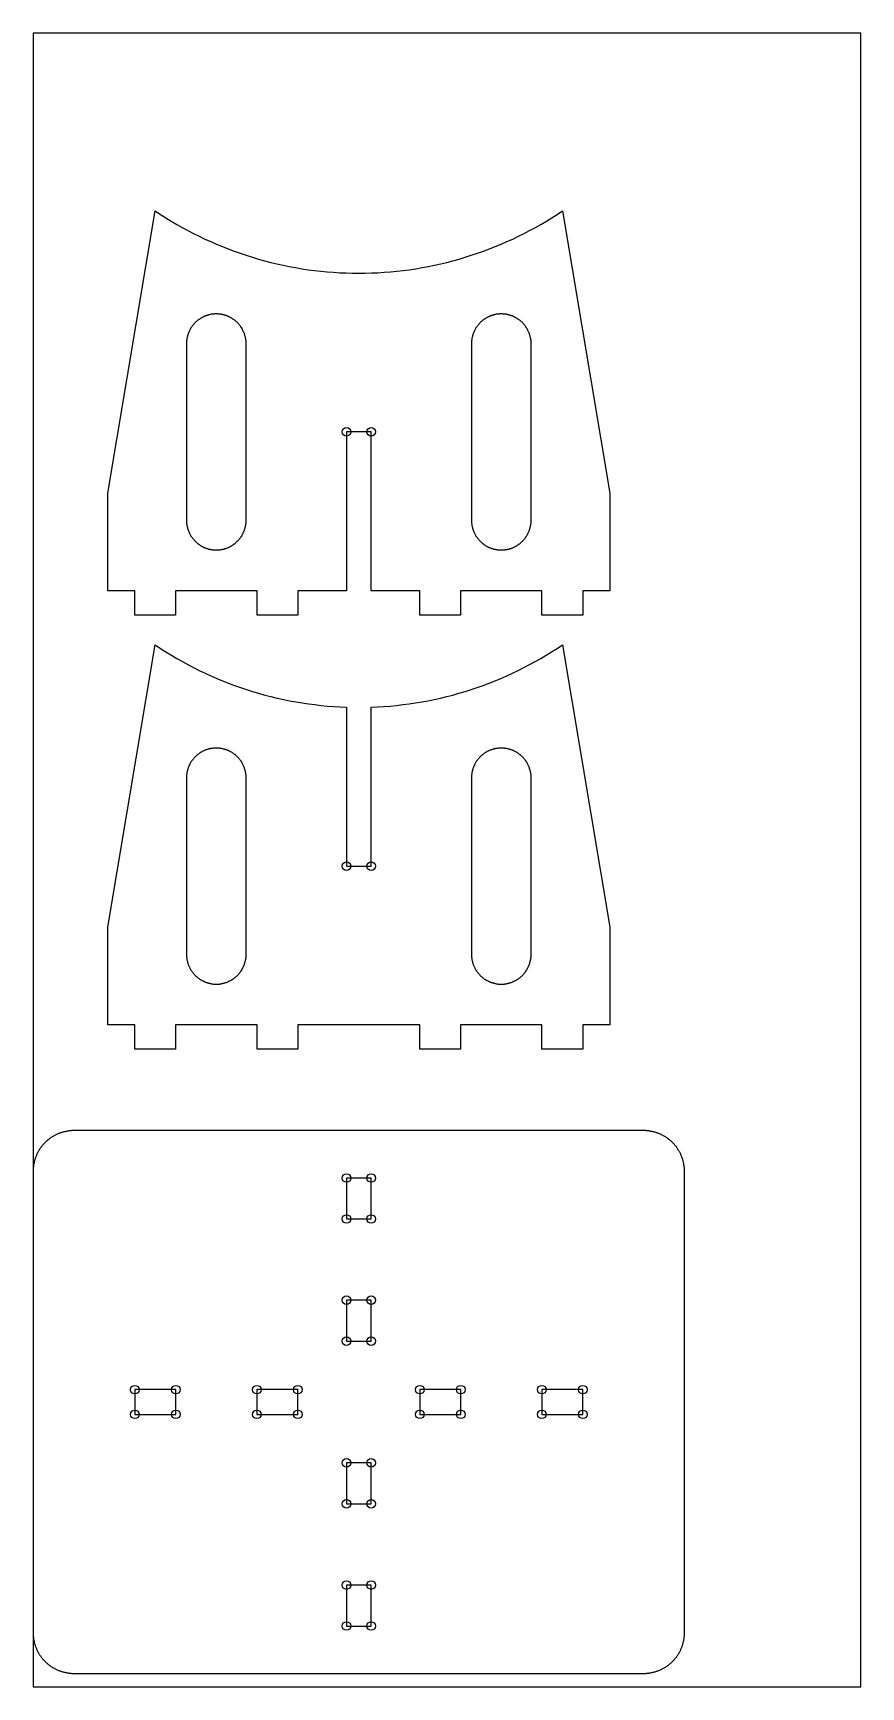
# Model space of a CAD drawing. Header units: millimetres. Extents: x 0 to 610, y 0 to 1219.
import ezdxf

# ---------------------------------------------------------------- set-up
doc = ezdxf.new("R2010")
doc.units = ezdxf.units.MM
for name, color, linetype in [('CUT', 7, 'Continuous'), ('DOGBONE', 1, 'Continuous'), ('GUIDE', 3, 'Continuous')]:
    doc.layers.add(name, color=color, linetype=linetype)

msp = doc.modelspace()

# ---------------------------------------------------------------- linework, layer by layer
at = {"layer": 'CUT'}
for points in [[(240, 1042), (240, 1042), (244.7, 1042), (249.4, 1042.2), (254, 1042.4), (258.7, 1042.7), (263.4, 1043), (268, 1043.5), (272.7, 1044), (277.3, 1044.6), (282, 1045.3), (286.6, 1046.1), (291.2, 1046.9), (295.8, 1047.9), (300.4, 1048.9), (304.9, 1050), (309.4, 1051.2), (314, 1052.4), (318.4, 1053.8), (322.9, 1055.2), (327.4, 1056.7), (331.8, 1058.2), (336.2, 1059.9), (340.5, 1061.6), (344.8, 1063.4), (349.1, 1065.3), (353.4, 1067.2), (357.6, 1069.2), (361.8, 1071.3), (365.9, 1073.5), (370.1, 1075.7), (374.1, 1078), (378.2, 1080.4), (382.2, 1082.9), (386.1, 1085.4), (390, 1088), (390, 1088), (425, 880), (425, 808), (405, 808), (405, 790), (375, 790), (375, 808), (315, 808), (315, 790), (285, 790), (285, 808), (249.1, 808), (249.1, 925), (230.9, 925), (230.9, 808), (195, 808), (195, 790), (165, 790), (165, 808), (105, 808), (105, 790), (75, 790), (75, 808), (55, 808), (55, 880), (90, 1088), (90, 1088), (93.9, 1085.4), (97.8, 1082.9), (101.8, 1080.4), (105.9, 1078), (109.9, 1075.7), (114.1, 1073.5), (118.2, 1071.3), (122.4, 1069.2), (126.6, 1067.2), (130.9, 1065.3), (135.2, 1063.4), (139.5, 1061.6), (143.8, 1059.9), (148.2, 1058.2), (152.6, 1056.7), (157.1, 1055.2), (161.6, 1053.8), (166, 1052.4), (170.6, 1051.2), (175.1, 1050), (179.6, 1048.9), (184.2, 1047.9), (188.8, 1046.9), (193.4, 1046.1), (198, 1045.3), (202.7, 1044.6), (207.3, 1044), (212, 1043.5), (216.6, 1043), (221.3, 1042.7), (226, 1042.4), (230.6, 1042.2), (235.3, 1042), (240, 1042), (240, 1042)], [(157, 990), (157, 990.4), (157, 990.8), (157, 991.2), (156.9, 991.5), (156.9, 991.9), (156.9, 992.3), (156.8, 992.7), (156.8, 993.1), (156.7, 993.4), (156.7, 993.8), (156.6, 994.2), (156.5, 994.6), (156.4, 994.9), (156.3, 995.3), (156.3, 995.7), (156.1, 996.1), (156, 996.4), (155.9, 996.8), (155.8, 997.2), (155.7, 997.5), (155.5, 997.9), (155.4, 998.2), (155.3, 998.6), (155.1, 998.9), (154.9, 999.3), (154.8, 999.6), (154.6, 1000), (154.4, 1000.3), (154.2, 1000.7), (154.1, 1001), (153.9, 1001.3), (153.7, 1001.7), (153.5, 1002), (153.2, 1002.3), (153, 1002.6), (152.8, 1002.9), (152.6, 1003.2), (152.3, 1003.5), (152.1, 1003.8), (151.9, 1004.1), (151.6, 1004.4), (151.3, 1004.7), (151.1, 1005), (150.8, 1005.3), (150.6, 1005.6), (150.3, 1005.8), (150, 1006.1), (149.7, 1006.3), (149.4, 1006.6), (149.1, 1006.9), (148.8, 1007.1), (148.5, 1007.3), (148.2, 1007.6), (147.9, 1007.8), (147.6, 1008), (147.3, 1008.2), (147, 1008.5), (146.7, 1008.7), (146.3, 1008.9), (146, 1009.1), (145.7, 1009.2), (145.3, 1009.4), (145, 1009.6), (144.6, 1009.8), (144.3, 1009.9), (143.9, 1010.1), (143.6, 1010.3), (143.2, 1010.4), (142.9, 1010.5), (142.5, 1010.7), (142.2, 1010.8), (141.8, 1010.9), (141.4, 1011), (141.1, 1011.1), (140.7, 1011.3), (140.3, 1011.3), (139.9, 1011.4), (139.6, 1011.5), (139.2, 1011.6), (138.8, 1011.7), (138.4, 1011.7), (138.1, 1011.8), (137.7, 1011.8), (137.3, 1011.9), (136.9, 1011.9), (136.5, 1011.9), (136.2, 1012), (135.8, 1012), (135.4, 1012), (135, 1012), (134.6, 1012), (134.2, 1012), (133.8, 1012), (133.5, 1011.9), (133.1, 1011.9), (132.7, 1011.9), (132.3, 1011.8), (131.9, 1011.8), (131.6, 1011.7), (131.2, 1011.7), (130.8, 1011.6), (130.4, 1011.5), (130.1, 1011.4), (129.7, 1011.3), (129.3, 1011.3), (128.9, 1011.1), (128.6, 1011), (128.2, 1010.9), (127.8, 1010.8), (127.5, 1010.7), (127.1, 1010.5), (126.8, 1010.4), (126.4, 1010.3), (126.1, 1010.1), (125.7, 1009.9), (125.4, 1009.8), (125, 1009.6), (124.7, 1009.4), (124.3, 1009.2), (124, 1009.1), (123.7, 1008.9), (123.3, 1008.7), (123, 1008.5), (122.7, 1008.2), (122.4, 1008), (122.1, 1007.8), (121.8, 1007.6), (121.5, 1007.3), (121.2, 1007.1), (120.9, 1006.9), (120.6, 1006.6), (120.3, 1006.3), (120, 1006.1), (119.7, 1005.8), (119.4, 1005.6), (119.2, 1005.3), (118.9, 1005), (118.7, 1004.7), (118.4, 1004.4), (118.1, 1004.1), (117.9, 1003.8), (117.7, 1003.5), (117.4, 1003.2), (117.2, 1002.9), (117, 1002.6), (116.8, 1002.3), (116.5, 1002), (116.3, 1001.7), (116.1, 1001.3), (115.9, 1001), (115.8, 1000.7), (115.6, 1000.3), (115.4, 1000), (115.2, 999.6), (115.1, 999.3), (114.9, 998.9), (114.7, 998.6), (114.6, 998.2), (114.5, 997.9), (114.3, 997.5), (114.2, 997.2), (114.1, 996.8), (114, 996.4), (113.9, 996.1), (113.7, 995.7), (113.7, 995.3), (113.6, 994.9), (113.5, 994.6), (113.4, 994.2), (113.3, 993.8), (113.3, 993.4), (113.2, 993.1), (113.2, 992.7), (113.1, 992.3), (113.1, 991.9), (113.1, 991.5), (113, 991.2), (113, 990.8), (113, 990.4), (113, 990), (113, 860), (113, 859.6), (113, 859.2), (113, 858.8), (113.1, 858.5), (113.1, 858.1), (113.1, 857.7), (113.2, 857.3), (113.2, 856.9), (113.3, 856.6), (113.3, 856.2), (113.4, 855.8), (113.5, 855.4), (113.6, 855.1), (113.7, 854.7), (113.7, 854.3), (113.9, 853.9), (114, 853.6), (114.1, 853.2), (114.2, 852.8), (114.3, 852.5), (114.5, 852.1), (114.6, 851.8), (114.7, 851.4), (114.9, 851.1), (115.1, 850.7), (115.2, 850.4), (115.4, 850), (115.6, 849.7), (115.8, 849.3), (115.9, 849), (116.1, 848.7), (116.3, 848.3), (116.5, 848), (116.8, 847.7), (117, 847.4), (117.2, 847.1), (117.4, 846.8), (117.7, 846.5), (117.9, 846.2), (118.1, 845.9), (118.4, 845.6), (118.7, 845.3), (118.9, 845), (119.2, 844.7), (119.4, 844.4), (119.7, 844.2), (120, 843.9), (120.3, 843.7), (120.6, 843.4), (120.9, 843.1), (121.2, 842.9), (121.5, 842.7), (121.8, 842.4), (122.1, 842.2), (122.4, 842), (122.7, 841.8), (123, 841.5), (123.3, 841.3), (123.7, 841.1), (124, 840.9), (124.3, 840.8), (124.7, 840.6), (125, 840.4), (125.4, 840.2), (125.7, 840.1), (126.1, 839.9), (126.4, 839.7), (126.8, 839.6), (127.1, 839.5), (127.5, 839.3), (127.8, 839.2), (128.2, 839.1), (128.6, 839), (128.9, 838.9), (129.3, 838.7), (129.7, 838.7), (130.1, 838.6), (130.4, 838.5), (130.8, 838.4), (131.2, 838.3), (131.6, 838.3), (131.9, 838.2), (132.3, 838.2), (132.7, 838.1), (133.1, 838.1), (133.5, 838.1), (133.8, 838), (134.2, 838), (134.6, 838), (135, 838), (135.4, 838), (135.8, 838), (136.2, 838), (136.5, 838.1), (136.9, 838.1), (137.3, 838.1), (137.7, 838.2), (138.1, 838.2), (138.4, 838.3), (138.8, 838.3), (139.2, 838.4), (139.6, 838.5), (139.9, 838.6), (140.3, 838.7), (140.7, 838.7), (141.1, 838.9), (141.4, 839), (141.8, 839.1), (142.2, 839.2), (142.5, 839.3), (142.9, 839.5), (143.2, 839.6), (143.6, 839.7), (143.9, 839.9), (144.3, 840.1), (144.6, 840.2), (145, 840.4), (145.3, 840.6), (145.7, 840.8), (146, 840.9), (146.3, 841.1), (146.7, 841.3), (147, 841.5), (147.3, 841.8), (147.6, 842), (147.9, 842.2), (148.2, 842.4), (148.5, 842.7), (148.8, 842.9), (149.1, 843.1), (149.4, 843.4), (149.7, 843.7), (150, 843.9), (150.3, 844.2), (150.6, 844.4), (150.8, 844.7), (151.1, 845), (151.3, 845.3), (151.6, 845.6), (151.9, 845.9), (152.1, 846.2), (152.3, 846.5), (152.6, 846.8), (152.8, 847.1), (153, 847.4), (153.2, 847.7), (153.5, 848), (153.7, 848.3), (153.9, 848.7), (154.1, 849), (154.2, 849.3), (154.4, 849.7), (154.6, 850), (154.8, 850.4), (154.9, 850.7), (155.1, 851.1), (155.3, 851.4), (155.4, 851.8), (155.5, 852.1), (155.7, 852.5), (155.8, 852.8), (155.9, 853.2), (156, 853.6), (156.1, 853.9), (156.3, 854.3), (156.3, 854.7), (156.4, 855.1), (156.5, 855.4), (156.6, 855.8), (156.7, 856.2), (156.7, 856.6), (156.8, 856.9), (156.8, 857.3), (156.9, 857.7), (156.9, 858.1), (156.9, 858.5), (157, 858.8), (157, 859.2), (157, 859.6), (157, 860)], [(367, 990), (367, 990.4), (367, 990.8), (367, 991.2), (366.9, 991.5), (366.9, 991.9), (366.9, 992.3), (366.8, 992.7), (366.8, 993.1), (366.7, 993.4), (366.7, 993.8), (366.6, 994.2), (366.5, 994.6), (366.4, 994.9), (366.3, 995.3), (366.3, 995.7), (366.1, 996.1), (366, 996.4), (365.9, 996.8), (365.8, 997.2), (365.7, 997.5), (365.5, 997.9), (365.4, 998.2), (365.3, 998.6), (365.1, 998.9), (364.9, 999.3), (364.8, 999.6), (364.6, 1000), (364.4, 1000.3), (364.2, 1000.7), (364.1, 1001), (363.9, 1001.3), (363.7, 1001.7), (363.5, 1002), (363.2, 1002.3), (363, 1002.6), (362.8, 1002.9), (362.6, 1003.2), (362.3, 1003.5), (362.1, 1003.8), (361.9, 1004.1), (361.6, 1004.4), (361.3, 1004.7), (361.1, 1005), (360.8, 1005.3), (360.6, 1005.6), (360.3, 1005.8), (360, 1006.1), (359.7, 1006.3), (359.4, 1006.6), (359.1, 1006.9), (358.8, 1007.1), (358.5, 1007.3), (358.2, 1007.6), (357.9, 1007.8), (357.6, 1008), (357.3, 1008.2), (357, 1008.5), (356.7, 1008.7), (356.3, 1008.9), (356, 1009.1), (355.7, 1009.2), (355.3, 1009.4), (355, 1009.6), (354.6, 1009.8), (354.3, 1009.9), (353.9, 1010.1), (353.6, 1010.3), (353.2, 1010.4), (352.9, 1010.5), (352.5, 1010.7), (352.2, 1010.8), (351.8, 1010.9), (351.4, 1011), (351.1, 1011.1), (350.7, 1011.3), (350.3, 1011.3), (349.9, 1011.4), (349.6, 1011.5), (349.2, 1011.6), (348.8, 1011.7), (348.4, 1011.7), (348.1, 1011.8), (347.7, 1011.8), (347.3, 1011.9), (346.9, 1011.9), (346.5, 1011.9), (346.2, 1012), (345.8, 1012), (345.4, 1012), (345, 1012), (344.6, 1012), (344.2, 1012), (343.8, 1012), (343.5, 1011.9), (343.1, 1011.9), (342.7, 1011.9), (342.3, 1011.8), (341.9, 1011.8), (341.6, 1011.7), (341.2, 1011.7), (340.8, 1011.6), (340.4, 1011.5), (340.1, 1011.4), (339.7, 1011.3), (339.3, 1011.3), (338.9, 1011.1), (338.6, 1011), (338.2, 1010.9), (337.8, 1010.8), (337.5, 1010.7), (337.1, 1010.5), (336.8, 1010.4), (336.4, 1010.3), (336.1, 1010.1), (335.7, 1009.9), (335.4, 1009.8), (335, 1009.6), (334.7, 1009.4), (334.3, 1009.2), (334, 1009.1), (333.7, 1008.9), (333.3, 1008.7), (333, 1008.5), (332.7, 1008.2), (332.4, 1008), (332.1, 1007.8), (331.8, 1007.6), (331.5, 1007.3), (331.2, 1007.1), (330.9, 1006.9), (330.6, 1006.6), (330.3, 1006.3), (330, 1006.1), (329.7, 1005.8), (329.4, 1005.6), (329.2, 1005.3), (328.9, 1005), (328.7, 1004.7), (328.4, 1004.4), (328.1, 1004.1), (327.9, 1003.8), (327.7, 1003.5), (327.4, 1003.2), (327.2, 1002.9), (327, 1002.6), (326.8, 1002.3), (326.5, 1002), (326.3, 1001.7), (326.1, 1001.3), (325.9, 1001), (325.8, 1000.7), (325.6, 1000.3), (325.4, 1000), (325.2, 999.6), (325.1, 999.3), (324.9, 998.9), (324.7, 998.6), (324.6, 998.2), (324.5, 997.9), (324.3, 997.5), (324.2, 997.2), (324.1, 996.8), (324, 996.4), (323.9, 996.1), (323.7, 995.7), (323.7, 995.3), (323.6, 994.9), (323.5, 994.6), (323.4, 994.2), (323.3, 993.8), (323.3, 993.4), (323.2, 993.1), (323.2, 992.7), (323.1, 992.3), (323.1, 991.9), (323.1, 991.5), (323, 991.2), (323, 990.8), (323, 990.4), (323, 990), (323, 860), (323, 859.6), (323, 859.2), (323, 858.8), (323.1, 858.5), (323.1, 858.1), (323.1, 857.7), (323.2, 857.3), (323.2, 856.9), (323.3, 856.6), (323.3, 856.2), (323.4, 855.8), (323.5, 855.4), (323.6, 855.1), (323.7, 854.7), (323.7, 854.3), (323.9, 853.9), (324, 853.6), (324.1, 853.2), (324.2, 852.8), (324.3, 852.5), (324.5, 852.1), (324.6, 851.8), (324.7, 851.4), (324.9, 851.1), (325.1, 850.7), (325.2, 850.4), (325.4, 850), (325.6, 849.7), (325.8, 849.3), (325.9, 849), (326.1, 848.7), (326.3, 848.3), (326.5, 848), (326.8, 847.7), (327, 847.4), (327.2, 847.1), (327.4, 846.8), (327.7, 846.5), (327.9, 846.2), (328.1, 845.9), (328.4, 845.6), (328.7, 845.3), (328.9, 845), (329.2, 844.7), (329.4, 844.4), (329.7, 844.2), (330, 843.9), (330.3, 843.7), (330.6, 843.4), (330.9, 843.1), (331.2, 842.9), (331.5, 842.7), (331.8, 842.4), (332.1, 842.2), (332.4, 842), (332.7, 841.8), (333, 841.5), (333.3, 841.3), (333.7, 841.1), (334, 840.9), (334.3, 840.8), (334.7, 840.6), (335, 840.4), (335.4, 840.2), (335.7, 840.1), (336.1, 839.9), (336.4, 839.7), (336.8, 839.6), (337.1, 839.5), (337.5, 839.3), (337.8, 839.2), (338.2, 839.1), (338.6, 839), (338.9, 838.9), (339.3, 838.7), (339.7, 838.7), (340.1, 838.6), (340.4, 838.5), (340.8, 838.4), (341.2, 838.3), (341.6, 838.3), (341.9, 838.2), (342.3, 838.2), (342.7, 838.1), (343.1, 838.1), (343.5, 838.1), (343.8, 838), (344.2, 838), (344.6, 838), (345, 838), (345.4, 838), (345.8, 838), (346.2, 838), (346.5, 838.1), (346.9, 838.1), (347.3, 838.1), (347.7, 838.2), (348.1, 838.2), (348.4, 838.3), (348.8, 838.3), (349.2, 838.4), (349.6, 838.5), (349.9, 838.6), (350.3, 838.7), (350.7, 838.7), (351.1, 838.9), (351.4, 839), (351.8, 839.1), (352.2, 839.2), (352.5, 839.3), (352.9, 839.5), (353.2, 839.6), (353.6, 839.7), (353.9, 839.9), (354.3, 840.1), (354.6, 840.2), (355, 840.4), (355.3, 840.6), (355.7, 840.8), (356, 840.9), (356.3, 841.1), (356.7, 841.3), (357, 841.5), (357.3, 841.8), (357.6, 842), (357.9, 842.2), (358.2, 842.4), (358.5, 842.7), (358.8, 842.9), (359.1, 843.1), (359.4, 843.4), (359.7, 843.7), (360, 843.9), (360.3, 844.2), (360.6, 844.4), (360.8, 844.7), (361.1, 845), (361.3, 845.3), (361.6, 845.6), (361.9, 845.9), (362.1, 846.2), (362.3, 846.5), (362.6, 846.8), (362.8, 847.1), (363, 847.4), (363.2, 847.7), (363.5, 848), (363.7, 848.3), (363.9, 848.7), (364.1, 849), (364.2, 849.3), (364.4, 849.7), (364.6, 850), (364.8, 850.4), (364.9, 850.7), (365.1, 851.1), (365.3, 851.4), (365.4, 851.8), (365.5, 852.1), (365.7, 852.5), (365.8, 852.8), (365.9, 853.2), (366, 853.6), (366.1, 853.9), (366.3, 854.3), (366.3, 854.7), (366.4, 855.1), (366.5, 855.4), (366.6, 855.8), (366.7, 856.2), (366.7, 856.6), (366.8, 856.9), (366.8, 857.3), (366.9, 857.7), (366.9, 858.1), (366.9, 858.5), (367, 858.8), (367, 859.2), (367, 859.6), (367, 860)], [(249.1, 605), (249.1, 722.2), (249.1, 722.2), (253.8, 722.4), (258.5, 722.6), (263.1, 723), (267.8, 723.5), (272.5, 724), (277.1, 724.6), (281.8, 725.3), (286.4, 726.1), (291, 726.9), (295.6, 727.8), (300.2, 728.9), (304.8, 730), (309.3, 731.1), (313.8, 732.4), (318.3, 733.7), (322.8, 735.1), (327.2, 736.6), (331.7, 738.2), (336.1, 739.8), (340.4, 741.6), (344.7, 743.4), (349, 745.2), (353.3, 747.2), (357.5, 749.2), (361.7, 751.3), (365.9, 753.5), (370, 755.7), (374.1, 758), (378.1, 760.4), (382.1, 762.9), (386.1, 765.4), (390, 768), (390, 768), (425, 560), (425, 488), (405, 488), (405, 470), (375, 470), (375, 488), (315, 488), (315, 470), (285, 470), (285, 488), (240, 488), (195, 488), (195, 470), (165, 470), (165, 488), (105, 488), (105, 470), (75, 470), (75, 488), (55, 488), (55, 560), (90, 768), (90, 768), (93.9, 765.4), (97.9, 762.9), (101.9, 760.4), (105.9, 758), (110, 755.7), (114.1, 753.5), (118.3, 751.3), (122.5, 749.2), (126.7, 747.2), (131, 745.2), (135.3, 743.4), (139.6, 741.6), (143.9, 739.8), (148.3, 738.2), (152.8, 736.6), (157.2, 735.1), (161.7, 733.7), (166.2, 732.4), (170.7, 731.1), (175.2, 730), (179.8, 728.9), (184.4, 727.8), (189, 726.9), (193.6, 726.1), (198.2, 725.3), (202.9, 724.6), (207.5, 724), (212.2, 723.5), (216.9, 723), (221.5, 722.6), (226.2, 722.4), (230.9, 722.2), (230.9, 722.2), (230.9, 605)], [(157, 670), (157, 670.4), (157, 670.8), (157, 671.2), (156.9, 671.5), (156.9, 671.9), (156.9, 672.3), (156.8, 672.7), (156.8, 673.1), (156.7, 673.4), (156.7, 673.8), (156.6, 674.2), (156.5, 674.6), (156.4, 674.9), (156.3, 675.3), (156.3, 675.7), (156.1, 676.1), (156, 676.4), (155.9, 676.8), (155.8, 677.2), (155.7, 677.5), (155.5, 677.9), (155.4, 678.2), (155.3, 678.6), (155.1, 678.9), (154.9, 679.3), (154.8, 679.6), (154.6, 680), (154.4, 680.3), (154.2, 680.7), (154.1, 681), (153.9, 681.3), (153.7, 681.7), (153.5, 682), (153.2, 682.3), (153, 682.6), (152.8, 682.9), (152.6, 683.2), (152.3, 683.5), (152.1, 683.8), (151.9, 684.1), (151.6, 684.4), (151.3, 684.7), (151.1, 685), (150.8, 685.3), (150.6, 685.6), (150.3, 685.8), (150, 686.1), (149.7, 686.3), (149.4, 686.6), (149.1, 686.9), (148.8, 687.1), (148.5, 687.3), (148.2, 687.6), (147.9, 687.8), (147.6, 688), (147.3, 688.2), (147, 688.5), (146.7, 688.7), (146.3, 688.9), (146, 689.1), (145.7, 689.2), (145.3, 689.4), (145, 689.6), (144.6, 689.8), (144.3, 689.9), (143.9, 690.1), (143.6, 690.3), (143.2, 690.4), (142.9, 690.5), (142.5, 690.7), (142.2, 690.8), (141.8, 690.9), (141.4, 691), (141.1, 691.1), (140.7, 691.3), (140.3, 691.3), (139.9, 691.4), (139.6, 691.5), (139.2, 691.6), (138.8, 691.7), (138.4, 691.7), (138.1, 691.8), (137.7, 691.8), (137.3, 691.9), (136.9, 691.9), (136.5, 691.9), (136.2, 692), (135.8, 692), (135.4, 692), (135, 692), (134.6, 692), (134.2, 692), (133.8, 692), (133.5, 691.9), (133.1, 691.9), (132.7, 691.9), (132.3, 691.8), (131.9, 691.8), (131.6, 691.7), (131.2, 691.7), (130.8, 691.6), (130.4, 691.5), (130.1, 691.4), (129.7, 691.3), (129.3, 691.3), (128.9, 691.1), (128.6, 691), (128.2, 690.9), (127.8, 690.8), (127.5, 690.7), (127.1, 690.5), (126.8, 690.4), (126.4, 690.3), (126.1, 690.1), (125.7, 689.9), (125.4, 689.8), (125, 689.6), (124.7, 689.4), (124.3, 689.2), (124, 689.1), (123.7, 688.9), (123.3, 688.7), (123, 688.5), (122.7, 688.2), (122.4, 688), (122.1, 687.8), (121.8, 687.6), (121.5, 687.3), (121.2, 687.1), (120.9, 686.9), (120.6, 686.6), (120.3, 686.3), (120, 686.1), (119.7, 685.8), (119.4, 685.6), (119.2, 685.3), (118.9, 685), (118.7, 684.7), (118.4, 684.4), (118.1, 684.1), (117.9, 683.8), (117.7, 683.5), (117.4, 683.2), (117.2, 682.9), (117, 682.6), (116.8, 682.3), (116.5, 682), (116.3, 681.7), (116.1, 681.3), (115.9, 681), (115.8, 680.7), (115.6, 680.3), (115.4, 680), (115.2, 679.6), (115.1, 679.3), (114.9, 678.9), (114.7, 678.6), (114.6, 678.2), (114.5, 677.9), (114.3, 677.5), (114.2, 677.2), (114.1, 676.8), (114, 676.4), (113.9, 676.1), (113.7, 675.7), (113.7, 675.3), (113.6, 674.9), (113.5, 674.6), (113.4, 674.2), (113.3, 673.8), (113.3, 673.4), (113.2, 673.1), (113.2, 672.7), (113.1, 672.3), (113.1, 671.9), (113.1, 671.5), (113, 671.2), (113, 670.8), (113, 670.4), (113, 670), (113, 540), (113, 539.6), (113, 539.2), (113, 538.8), (113.1, 538.5), (113.1, 538.1), (113.1, 537.7), (113.2, 537.3), (113.2, 536.9), (113.3, 536.6), (113.3, 536.2), (113.4, 535.8), (113.5, 535.4), (113.6, 535.1), (113.7, 534.7), (113.7, 534.3), (113.9, 533.9), (114, 533.6), (114.1, 533.2), (114.2, 532.8), (114.3, 532.5), (114.5, 532.1), (114.6, 531.8), (114.7, 531.4), (114.9, 531.1), (115.1, 530.7), (115.2, 530.4), (115.4, 530), (115.6, 529.7), (115.8, 529.3), (115.9, 529), (116.1, 528.7), (116.3, 528.3), (116.5, 528), (116.8, 527.7), (117, 527.4), (117.2, 527.1), (117.4, 526.8), (117.7, 526.5), (117.9, 526.2), (118.1, 525.9), (118.4, 525.6), (118.7, 525.3), (118.9, 525), (119.2, 524.7), (119.4, 524.4), (119.7, 524.2), (120, 523.9), (120.3, 523.7), (120.6, 523.4), (120.9, 523.1), (121.2, 522.9), (121.5, 522.7), (121.8, 522.4), (122.1, 522.2), (122.4, 522), (122.7, 521.8), (123, 521.5), (123.3, 521.3), (123.7, 521.1), (124, 520.9), (124.3, 520.8), (124.7, 520.6), (125, 520.4), (125.4, 520.2), (125.7, 520.1), (126.1, 519.9), (126.4, 519.7), (126.8, 519.6), (127.1, 519.5), (127.5, 519.3), (127.8, 519.2), (128.2, 519.1), (128.6, 519), (128.9, 518.9), (129.3, 518.7), (129.7, 518.7), (130.1, 518.6), (130.4, 518.5), (130.8, 518.4), (131.2, 518.3), (131.6, 518.3), (131.9, 518.2), (132.3, 518.2), (132.7, 518.1), (133.1, 518.1), (133.5, 518.1), (133.8, 518), (134.2, 518), (134.6, 518), (135, 518), (135.4, 518), (135.8, 518), (136.2, 518), (136.5, 518.1), (136.9, 518.1), (137.3, 518.1), (137.7, 518.2), (138.1, 518.2), (138.4, 518.3), (138.8, 518.3), (139.2, 518.4), (139.6, 518.5), (139.9, 518.6), (140.3, 518.7), (140.7, 518.7), (141.1, 518.9), (141.4, 519), (141.8, 519.1), (142.2, 519.2), (142.5, 519.3), (142.9, 519.5), (143.2, 519.6), (143.6, 519.7), (143.9, 519.9), (144.3, 520.1), (144.6, 520.2), (145, 520.4), (145.3, 520.6), (145.7, 520.8), (146, 520.9), (146.3, 521.1), (146.7, 521.3), (147, 521.5), (147.3, 521.8), (147.6, 522), (147.9, 522.2), (148.2, 522.4), (148.5, 522.7), (148.8, 522.9), (149.1, 523.1), (149.4, 523.4), (149.7, 523.7), (150, 523.9), (150.3, 524.2), (150.6, 524.4), (150.8, 524.7), (151.1, 525), (151.3, 525.3), (151.6, 525.6), (151.9, 525.9), (152.1, 526.2), (152.3, 526.5), (152.6, 526.8), (152.8, 527.1), (153, 527.4), (153.2, 527.7), (153.5, 528), (153.7, 528.3), (153.9, 528.7), (154.1, 529), (154.2, 529.3), (154.4, 529.7), (154.6, 530), (154.8, 530.4), (154.9, 530.7), (155.1, 531.1), (155.3, 531.4), (155.4, 531.8), (155.5, 532.1), (155.7, 532.5), (155.8, 532.8), (155.9, 533.2), (156, 533.6), (156.1, 533.9), (156.3, 534.3), (156.3, 534.7), (156.4, 535.1), (156.5, 535.4), (156.6, 535.8), (156.7, 536.2), (156.7, 536.6), (156.8, 536.9), (156.8, 537.3), (156.9, 537.7), (156.9, 538.1), (156.9, 538.5), (157, 538.8), (157, 539.2), (157, 539.6), (157, 540)], [(367, 670), (367, 670.4), (367, 670.8), (367, 671.2), (366.9, 671.5), (366.9, 671.9), (366.9, 672.3), (366.8, 672.7), (366.8, 673.1), (366.7, 673.4), (366.7, 673.8), (366.6, 674.2), (366.5, 674.6), (366.4, 674.9), (366.3, 675.3), (366.3, 675.7), (366.1, 676.1), (366, 676.4), (365.9, 676.8), (365.8, 677.2), (365.7, 677.5), (365.5, 677.9), (365.4, 678.2), (365.3, 678.6), (365.1, 678.9), (364.9, 679.3), (364.8, 679.6), (364.6, 680), (364.4, 680.3), (364.2, 680.7), (364.1, 681), (363.9, 681.3), (363.7, 681.7), (363.5, 682), (363.2, 682.3), (363, 682.6), (362.8, 682.9), (362.6, 683.2), (362.3, 683.5), (362.1, 683.8), (361.9, 684.1), (361.6, 684.4), (361.3, 684.7), (361.1, 685), (360.8, 685.3), (360.6, 685.6), (360.3, 685.8), (360, 686.1), (359.7, 686.3), (359.4, 686.6), (359.1, 686.9), (358.8, 687.1), (358.5, 687.3), (358.2, 687.6), (357.9, 687.8), (357.6, 688), (357.3, 688.2), (357, 688.5), (356.7, 688.7), (356.3, 688.9), (356, 689.1), (355.7, 689.2), (355.3, 689.4), (355, 689.6), (354.6, 689.8), (354.3, 689.9), (353.9, 690.1), (353.6, 690.3), (353.2, 690.4), (352.9, 690.5), (352.5, 690.7), (352.2, 690.8), (351.8, 690.9), (351.4, 691), (351.1, 691.1), (350.7, 691.3), (350.3, 691.3), (349.9, 691.4), (349.6, 691.5), (349.2, 691.6), (348.8, 691.7), (348.4, 691.7), (348.1, 691.8), (347.7, 691.8), (347.3, 691.9), (346.9, 691.9), (346.5, 691.9), (346.2, 692), (345.8, 692), (345.4, 692), (345, 692), (344.6, 692), (344.2, 692), (343.8, 692), (343.5, 691.9), (343.1, 691.9), (342.7, 691.9), (342.3, 691.8), (341.9, 691.8), (341.6, 691.7), (341.2, 691.7), (340.8, 691.6), (340.4, 691.5), (340.1, 691.4), (339.7, 691.3), (339.3, 691.3), (338.9, 691.1), (338.6, 691), (338.2, 690.9), (337.8, 690.8), (337.5, 690.7), (337.1, 690.5), (336.8, 690.4), (336.4, 690.3), (336.1, 690.1), (335.7, 689.9), (335.4, 689.8), (335, 689.6), (334.7, 689.4), (334.3, 689.2), (334, 689.1), (333.7, 688.9), (333.3, 688.7), (333, 688.5), (332.7, 688.2), (332.4, 688), (332.1, 687.8), (331.8, 687.6), (331.5, 687.3), (331.2, 687.1), (330.9, 686.9), (330.6, 686.6), (330.3, 686.3), (330, 686.1), (329.7, 685.8), (329.4, 685.6), (329.2, 685.3), (328.9, 685), (328.7, 684.7), (328.4, 684.4), (328.1, 684.1), (327.9, 683.8), (327.7, 683.5), (327.4, 683.2), (327.2, 682.9), (327, 682.6), (326.8, 682.3), (326.5, 682), (326.3, 681.7), (326.1, 681.3), (325.9, 681), (325.8, 680.7), (325.6, 680.3), (325.4, 680), (325.2, 679.6), (325.1, 679.3), (324.9, 678.9), (324.7, 678.6), (324.6, 678.2), (324.5, 677.9), (324.3, 677.5), (324.2, 677.2), (324.1, 676.8), (324, 676.4), (323.9, 676.1), (323.7, 675.7), (323.7, 675.3), (323.6, 674.9), (323.5, 674.6), (323.4, 674.2), (323.3, 673.8), (323.3, 673.4), (323.2, 673.1), (323.2, 672.7), (323.1, 672.3), (323.1, 671.9), (323.1, 671.5), (323, 671.2), (323, 670.8), (323, 670.4), (323, 670), (323, 540), (323, 539.6), (323, 539.2), (323, 538.8), (323.1, 538.5), (323.1, 538.1), (323.1, 537.7), (323.2, 537.3), (323.2, 536.9), (323.3, 536.6), (323.3, 536.2), (323.4, 535.8), (323.5, 535.4), (323.6, 535.1), (323.7, 534.7), (323.7, 534.3), (323.9, 533.9), (324, 533.6), (324.1, 533.2), (324.2, 532.8), (324.3, 532.5), (324.5, 532.1), (324.6, 531.8), (324.7, 531.4), (324.9, 531.1), (325.1, 530.7), (325.2, 530.4), (325.4, 530), (325.6, 529.7), (325.8, 529.3), (325.9, 529), (326.1, 528.7), (326.3, 528.3), (326.5, 528), (326.8, 527.7), (327, 527.4), (327.2, 527.1), (327.4, 526.8), (327.7, 526.5), (327.9, 526.2), (328.1, 525.9), (328.4, 525.6), (328.7, 525.3), (328.9, 525), (329.2, 524.7), (329.4, 524.4), (329.7, 524.2), (330, 523.9), (330.3, 523.7), (330.6, 523.4), (330.9, 523.1), (331.2, 522.9), (331.5, 522.7), (331.8, 522.4), (332.1, 522.2), (332.4, 522), (332.7, 521.8), (333, 521.5), (333.3, 521.3), (333.7, 521.1), (334, 520.9), (334.3, 520.8), (334.7, 520.6), (335, 520.4), (335.4, 520.2), (335.7, 520.1), (336.1, 519.9), (336.4, 519.7), (336.8, 519.6), (337.1, 519.5), (337.5, 519.3), (337.8, 519.2), (338.2, 519.1), (338.6, 519), (338.9, 518.9), (339.3, 518.7), (339.7, 518.7), (340.1, 518.6), (340.4, 518.5), (340.8, 518.4), (341.2, 518.3), (341.6, 518.3), (341.9, 518.2), (342.3, 518.2), (342.7, 518.1), (343.1, 518.1), (343.5, 518.1), (343.8, 518), (344.2, 518), (344.6, 518), (345, 518), (345.4, 518), (345.8, 518), (346.2, 518), (346.5, 518.1), (346.9, 518.1), (347.3, 518.1), (347.7, 518.2), (348.1, 518.2), (348.4, 518.3), (348.8, 518.3), (349.2, 518.4), (349.6, 518.5), (349.9, 518.6), (350.3, 518.7), (350.7, 518.7), (351.1, 518.9), (351.4, 519), (351.8, 519.1), (352.2, 519.2), (352.5, 519.3), (352.9, 519.5), (353.2, 519.6), (353.6, 519.7), (353.9, 519.9), (354.3, 520.1), (354.6, 520.2), (355, 520.4), (355.3, 520.6), (355.7, 520.8), (356, 520.9), (356.3, 521.1), (356.7, 521.3), (357, 521.5), (357.3, 521.8), (357.6, 522), (357.9, 522.2), (358.2, 522.4), (358.5, 522.7), (358.8, 522.9), (359.1, 523.1), (359.4, 523.4), (359.7, 523.7), (360, 523.9), (360.3, 524.2), (360.6, 524.4), (360.8, 524.7), (361.1, 525), (361.3, 525.3), (361.6, 525.6), (361.9, 525.9), (362.1, 526.2), (362.3, 526.5), (362.6, 526.8), (362.8, 527.1), (363, 527.4), (363.2, 527.7), (363.5, 528), (363.7, 528.3), (363.9, 528.7), (364.1, 529), (364.2, 529.3), (364.4, 529.7), (364.6, 530), (364.8, 530.4), (364.9, 530.7), (365.1, 531.1), (365.3, 531.4), (365.4, 531.8), (365.5, 532.1), (365.7, 532.5), (365.8, 532.8), (365.9, 533.2), (366, 533.6), (366.1, 533.9), (366.3, 534.3), (366.3, 534.7), (366.4, 535.1), (366.5, 535.4), (366.6, 535.8), (366.7, 536.2), (366.7, 536.6), (366.8, 536.9), (366.8, 537.3), (366.9, 537.7), (366.9, 538.1), (366.9, 538.5), (367, 538.8), (367, 539.2), (367, 539.6), (367, 540)], [(480, 380), (480, 380.5), (480, 381), (480, 381.6), (479.9, 382.1), (479.9, 382.6), (479.8, 383.1), (479.8, 383.7), (479.7, 384.2), (479.6, 384.7), (479.5, 385.2), (479.4, 385.7), (479.3, 386.2), (479.2, 386.7), (479.1, 387.3), (479, 387.8), (478.8, 388.3), (478.7, 388.8), (478.5, 389.3), (478.4, 389.8), (478.2, 390.3), (478, 390.8), (477.8, 391.2), (477.6, 391.7), (477.4, 392.2), (477.2, 392.7), (477, 393.2), (476.7, 393.6), (476.5, 394.1), (476.2, 394.5), (476, 395), (475.7, 395.5), (475.4, 395.9), (475.2, 396.3), (474.9, 396.8), (474.6, 397.2), (474.3, 397.6), (474, 398.1), (473.6, 398.5), (473.3, 398.9), (473, 399.3), (472.6, 399.7), (472.3, 400.1), (471.9, 400.5), (471.6, 400.8), (471.2, 401.2), (470.8, 401.6), (470.5, 401.9), (470.1, 402.3), (469.7, 402.6), (469.3, 403), (468.9, 403.3), (468.5, 403.6), (468.1, 404), (467.6, 404.3), (467.2, 404.6), (466.8, 404.9), (466.3, 405.2), (465.9, 405.4), (465.5, 405.7), (465, 406), (464.5, 406.2), (464.1, 406.5), (463.6, 406.7), (463.2, 407), (462.7, 407.2), (462.2, 407.4), (461.7, 407.6), (461.2, 407.8), (460.8, 408), (460.3, 408.2), (459.8, 408.4), (459.3, 408.5), (458.8, 408.7), (458.3, 408.8), (457.8, 409), (457.3, 409.1), (456.7, 409.2), (456.2, 409.3), (455.7, 409.4), (455.2, 409.5), (454.7, 409.6), (454.2, 409.7), (453.7, 409.8), (453.1, 409.8), (452.6, 409.9), (452.1, 409.9), (451.6, 410), (451, 410), (450.5, 410), (450, 410), (30, 410), (29.5, 410), (29, 410), (28.4, 410), (27.9, 409.9), (27.4, 409.9), (26.9, 409.8), (26.3, 409.8), (25.8, 409.7), (25.3, 409.6), (24.8, 409.5), (24.3, 409.4), (23.8, 409.3), (23.3, 409.2), (22.7, 409.1), (22.2, 409), (21.7, 408.8), (21.2, 408.7), (20.7, 408.5), (20.2, 408.4), (19.7, 408.2), (19.2, 408), (18.8, 407.8), (18.3, 407.6), (17.8, 407.4), (17.3, 407.2), (16.8, 407), (16.4, 406.7), (15.9, 406.5), (15.5, 406.2), (15, 406), (14.5, 405.7), (14.1, 405.4), (13.7, 405.2), (13.2, 404.9), (12.8, 404.6), (12.4, 404.3), (11.9, 404), (11.5, 403.6), (11.1, 403.3), (10.7, 403), (10.3, 402.6), (9.9, 402.3), (9.5, 401.9), (9.2, 401.6), (8.8, 401.2), (8.4, 400.8), (8.1, 400.5), (7.7, 400.1), (7.4, 399.7), (7, 399.3), (6.7, 398.9), (6.4, 398.5), (6, 398.1), (5.7, 397.6), (5.4, 397.2), (5.1, 396.8), (4.8, 396.3), (4.6, 395.9), (4.3, 395.5), (4, 395), (3.8, 394.5), (3.5, 394.1), (3.3, 393.6), (3, 393.2), (2.8, 392.7), (2.6, 392.2), (2.4, 391.7), (2.2, 391.2), (2, 390.8), (1.8, 390.3), (1.6, 389.8), (1.5, 389.3), (1.3, 388.8), (1.2, 388.3), (1, 387.8), (0.9, 387.3), (0.8, 386.7), (0.7, 386.2), (0.6, 385.7), (0.5, 385.2), (0.4, 384.7), (0.3, 384.2), (0.2, 383.7), (0.2, 383.1), (0.1, 382.6), (0.1, 382.1), (0, 381.6), (0, 381), (0, 380.5), (0, 380), (0, 40), (0, 39.5), (0, 39), (0, 38.4), (0.1, 37.9), (0.1, 37.4), (0.2, 36.9), (0.2, 36.3), (0.3, 35.8), (0.4, 35.3), (0.5, 34.8), (0.6, 34.3), (0.7, 33.8), (0.8, 33.3), (0.9, 32.7), (1, 32.2), (1.2, 31.7), (1.3, 31.2), (1.5, 30.7), (1.6, 30.2), (1.8, 29.7), (2, 29.2), (2.2, 28.8), (2.4, 28.3), (2.6, 27.8), (2.8, 27.3), (3, 26.8), (3.3, 26.4), (3.5, 25.9), (3.8, 25.5), (4, 25), (4.3, 24.5), (4.6, 24.1), (4.8, 23.7), (5.1, 23.2), (5.4, 22.8), (5.7, 22.4), (6, 21.9), (6.4, 21.5), (6.7, 21.1), (7, 20.7), (7.4, 20.3), (7.7, 19.9), (8.1, 19.5), (8.4, 19.2), (8.8, 18.8), (9.2, 18.4), (9.5, 18.1), (9.9, 17.7), (10.3, 17.4), (10.7, 17), (11.1, 16.7), (11.5, 16.4), (11.9, 16), (12.4, 15.7), (12.8, 15.4), (13.2, 15.1), (13.7, 14.8), (14.1, 14.6), (14.5, 14.3), (15, 14), (15.5, 13.8), (15.9, 13.5), (16.4, 13.3), (16.8, 13), (17.3, 12.8), (17.8, 12.6), (18.3, 12.4), (18.8, 12.2), (19.2, 12), (19.7, 11.8), (20.2, 11.6), (20.7, 11.5), (21.2, 11.3), (21.7, 11.2), (22.2, 11), (22.7, 10.9), (23.3, 10.8), (23.8, 10.7), (24.3, 10.6), (24.8, 10.5), (25.3, 10.4), (25.8, 10.3), (26.3, 10.2), (26.9, 10.2), (27.4, 10.1), (27.9, 10.1), (28.4, 10), (29, 10), (29.5, 10), (30, 10), (450, 10), (450.5, 10), (451, 10), (451.6, 10), (452.1, 10.1), (452.6, 10.1), (453.1, 10.2), (453.7, 10.2), (454.2, 10.3), (454.7, 10.4), (455.2, 10.5), (455.7, 10.6), (456.2, 10.7), (456.7, 10.8), (457.3, 10.9), (457.8, 11), (458.3, 11.2), (458.8, 11.3), (459.3, 11.5), (459.8, 11.6), (460.3, 11.8), (460.8, 12), (461.2, 12.2), (461.7, 12.4), (462.2, 12.6), (462.7, 12.8), (463.2, 13), (463.6, 13.3), (464.1, 13.5), (464.5, 13.8), (465, 14), (465.5, 14.3), (465.9, 14.6), (466.3, 14.8), (466.8, 15.1), (467.2, 15.4), (467.6, 15.7), (468.1, 16), (468.5, 16.4), (468.9, 16.7), (469.3, 17), (469.7, 17.4), (470.1, 17.7), (470.5, 18.1), (470.8, 18.4), (471.2, 18.8), (471.6, 19.2), (471.9, 19.5), (472.3, 19.9), (472.6, 20.3), (473, 20.7), (473.3, 21.1), (473.6, 21.5), (474, 21.9), (474.3, 22.4), (474.6, 22.8), (474.9, 23.2), (475.2, 23.7), (475.4, 24.1), (475.7, 24.5), (476, 25), (476.2, 25.5), (476.5, 25.9), (476.7, 26.4), (477, 26.8), (477.2, 27.3), (477.4, 27.8), (477.6, 28.3), (477.8, 28.8), (478, 29.2), (478.2, 29.7), (478.4, 30.2), (478.5, 30.7), (478.7, 31.2), (478.8, 31.7), (479, 32.2), (479.1, 32.7), (479.2, 33.3), (479.3, 33.8), (479.4, 34.3), (479.5, 34.8), (479.6, 35.3), (479.7, 35.8), (479.8, 36.3), (479.8, 36.9), (479.9, 37.4), (479.9, 37.9), (480, 38.4), (480, 39), (480, 39.5), (480, 40)], [(230.9, 344.9), (249.1, 344.9), (249.1, 375.1), (230.9, 375.1)], [(230.9, 254.9), (249.1, 254.9), (249.1, 285.1), (230.9, 285.1)], [(74.9, 200.9), (105.1, 200.9), (105.1, 219.1), (74.9, 219.1)], [(164.9, 200.9), (195.1, 200.9), (195.1, 219.1), (164.9, 219.1)], [(284.9, 200.9), (315.1, 200.9), (315.1, 219.1), (284.9, 219.1)], [(374.9, 200.9), (405.1, 200.9), (405.1, 219.1), (374.9, 219.1)], [(230.9, 134.9), (249.1, 134.9), (249.1, 165.1), (230.9, 165.1)], [(230.9, 44.9), (249.1, 44.9), (249.1, 75.1), (230.9, 75.1)]]:
    msp.add_lwpolyline(points, close=True, dxfattribs=at)
at = {"layer": 'DOGBONE'}
for centre in [(230.9, 925), (249.1, 925), (230.9, 605), (249.1, 605), (230.9, 375.1), (249.1, 375.1), (230.9, 344.9), (249.1, 344.9), (230.9, 285.1), (249.1, 285.1), (230.9, 254.9), (249.1, 254.9), (74.9, 219.1), (105.1, 219.1), (164.9, 219.1), (195.1, 219.1), (284.9, 219.1), (315.1, 219.1), (374.9, 219.1), (405.1, 219.1), (74.9, 200.9), (105.1, 200.9), (164.9, 200.9), (195.1, 200.9), (284.9, 200.9), (315.1, 200.9), (374.9, 200.9), (405.1, 200.9), (230.9, 165.1), (249.1, 165.1), (230.9, 134.9), (249.1, 134.9), (230.9, 75.1), (249.1, 75.1), (230.9, 44.9), (249.1, 44.9)]:
    msp.add_circle(centre, 3.17, dxfattribs=at)
at = {"layer": 'GUIDE'}
msp.add_lwpolyline([(0, 0), (610, 0), (610, 1219), (0, 1219)], close=True, dxfattribs=at)

doc.saveas('drawing.dxf')
